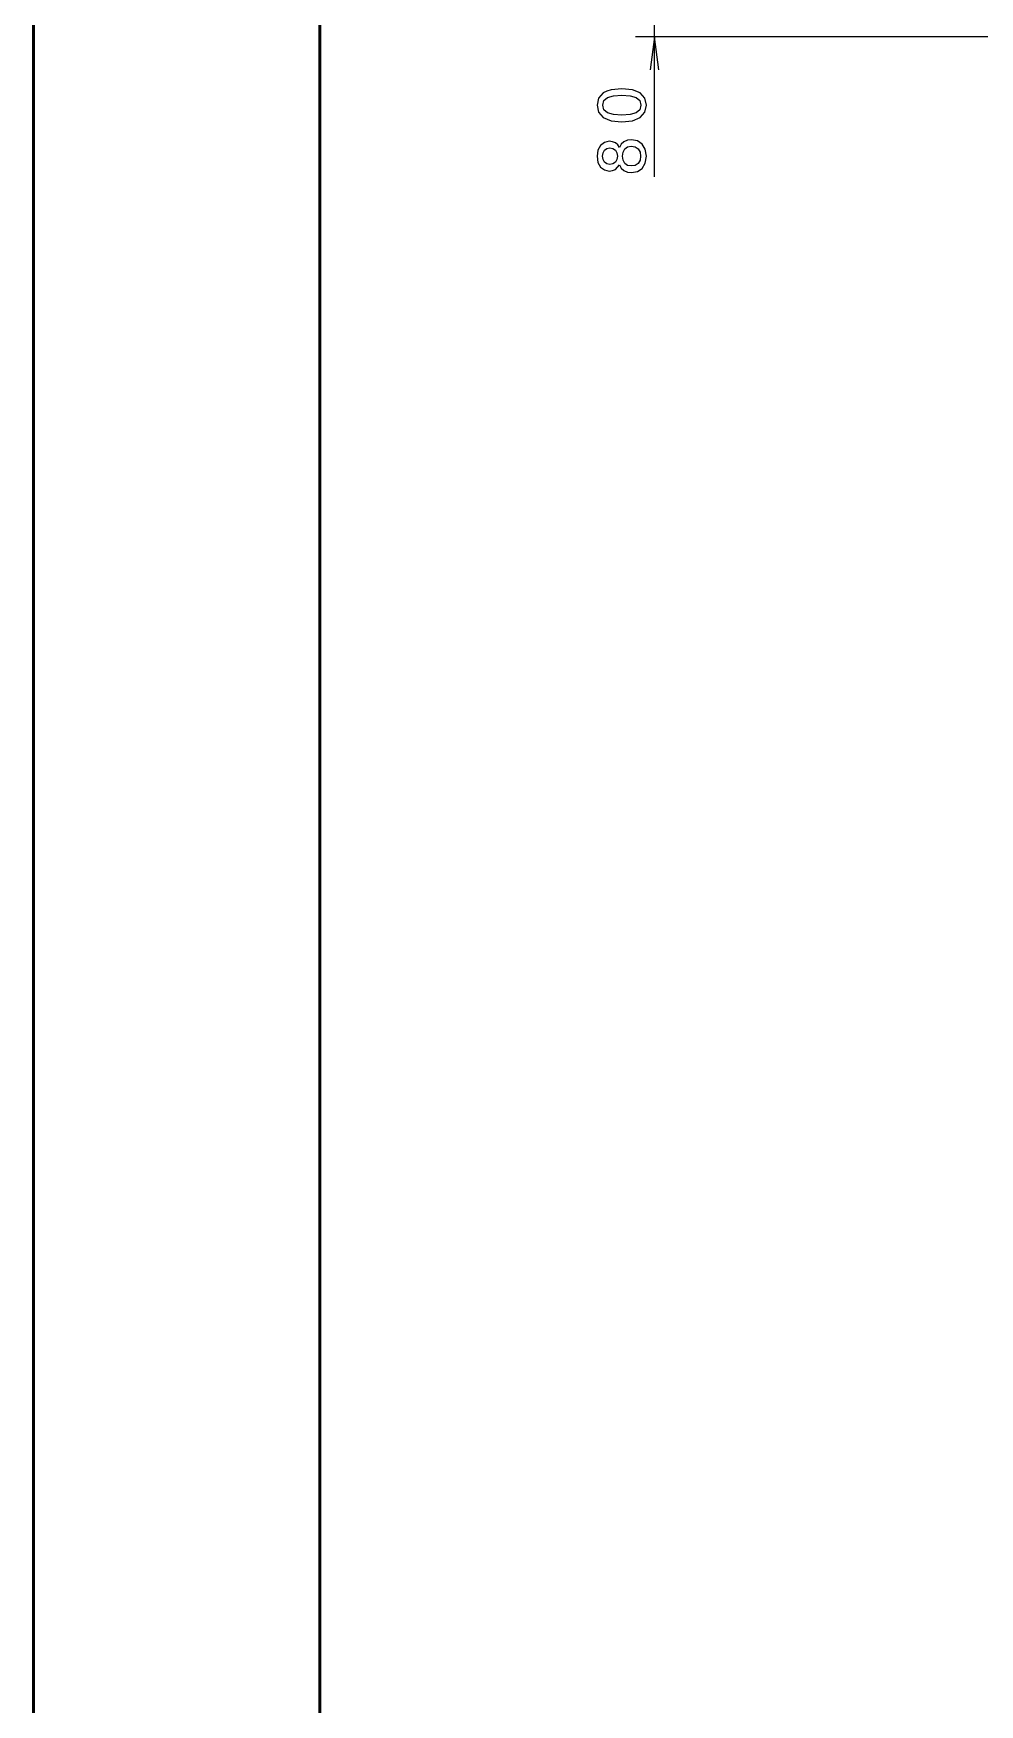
# Model space of a CAD drawing. Extents: x 0 to 1189, y 0 to 841.
# Drawn here: x -0.1 to 99, y 175.2 to 350.3 of the extents above; entities that cross this region are included whole.
import ezdxf

# ---------------------------------------------------------------- set-up
doc = ezdxf.new("R2010")
doc.units = 0

msp = doc.modelspace()

# ---------------------------------------------------------------- linework, layer by layer
at = {"color": 7, "lineweight": 50}
for p, q in [((-0.07, -0.1), (-0.07, 840.9)), ((29.93, 9.9), (29.93, 830.9))]:
    msp.add_line(p, q, dxfattribs=at)
at = {"color": 7, "lineweight": 25}
for p, q in [((64.98, 335.23), (64.98, 364.4)), ((125.55, 349.9), (62.98, 349.9))]:
    msp.add_line(p, q, dxfattribs=at)
msp.add_lwpolyline([(65.44, 346.43), (64.98, 349.9), (64.53, 346.43)], dxfattribs=at)
for points in [[(61.54, 341), (62.67, 341.11), (63.48, 341.44), (63.97, 341.99), (64.13, 342.73), (63.97, 343.48), (63.48, 344.02), (62.67, 344.35), (61.54, 344.46), (60.42, 344.35), (59.97, 344.21), (59.6, 344.02), (59.11, 343.48), (58.95, 342.73), (59.11, 341.99), (59.61, 341.44), (60.42, 341.11)], [(61.54, 341.69), (60.67, 341.75), (60.04, 341.93), (59.68, 342.25), (59.55, 342.73), (59.68, 343.21), (60.04, 343.53), (60.67, 343.71), (61.54, 343.77), (62.42, 343.71), (63.05, 343.53), (63.42, 343.21), (63.54, 342.73), (63.42, 342.25), (63.05, 341.93), (62.42, 341.75)], [(61.29, 336.5), (61.49, 336.14), (61.77, 335.88), (62.13, 335.73), (62.55, 335.68), (63.19, 335.79), (63.69, 336.12), (64.01, 336.66), (64.13, 337.4), (64.01, 338.12), (63.69, 338.67), (63.19, 339), (62.55, 339.12), (62.13, 339.06), (61.77, 338.91), (61.49, 338.65), (61.29, 338.29), (61.12, 338.58), (60.88, 338.78), (60.59, 338.9), (60.24, 338.95), (59.73, 338.83), (59.32, 338.53), (59.05, 338.04), (58.95, 337.4), (59.05, 336.75), (59.32, 336.26), (59.73, 335.95), (60.24, 335.84), (60.59, 335.88), (60.88, 336)], [(60.3, 336.53), (59.98, 336.58), (59.73, 336.76), (59.58, 337.03), (59.52, 337.4), (59.58, 337.76), (59.73, 338.03), (59.98, 338.2), (60.3, 338.27), (60.62, 338.2), (60.87, 338.03), (61.04, 337.76), (61.09, 337.4), (61.03, 337.03), (60.87, 336.76), (60.62, 336.58)], [(62.54, 336.37), (62.15, 336.43), (61.87, 336.64), (61.68, 336.97), (61.61, 337.4), (61.68, 337.82), (61.87, 338.15), (62.15, 338.36), (62.54, 338.43), (62.95, 338.36), (63.26, 338.15), (63.46, 337.82), (63.52, 337.4), (63.46, 336.97), (63.26, 336.64), (62.95, 336.43)]]:
    msp.add_lwpolyline(points, close=True, dxfattribs=at)

doc.saveas('drawing.dxf')
